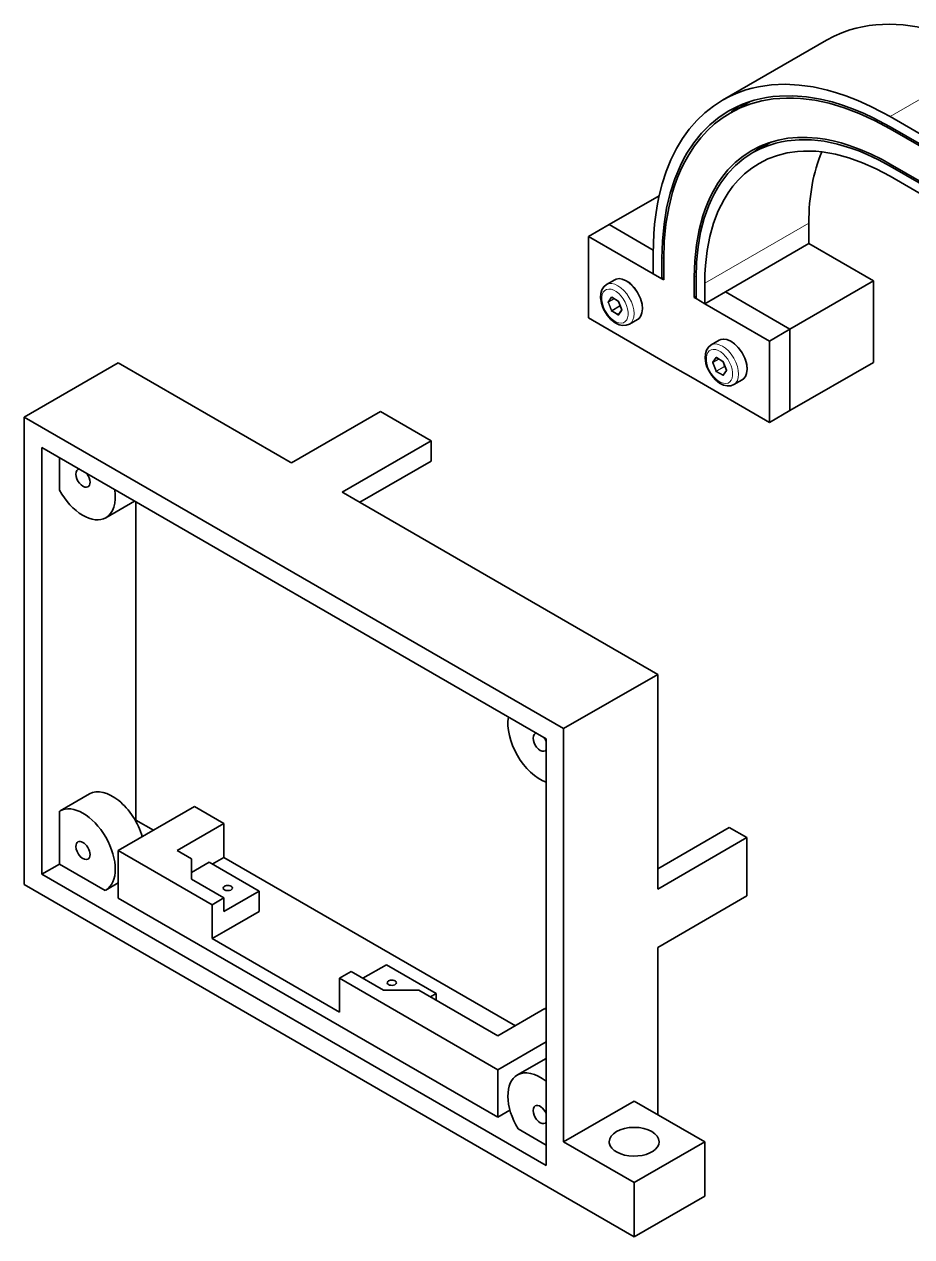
# Model space of a CAD drawing. Extents: x 146 to 1213, y 78 to 979.
# Drawn here: x 662.6 to 769.4, y 742.3 to 888.1 of the extents above; entities that cross this region are included whole.
import ezdxf

# ---------------------------------------------------------------- set-up
doc = ezdxf.new("R2010")
doc.units = 0

msp = doc.modelspace()

# ---------------------------------------------------------------- linework, layer by layer
at = {"color": 7, "lineweight": 35, "ltscale": 0.3613}
msp.add_line((746.62, 878.99), (759.14, 886.22), dxfattribs=at)
at = {"color": 7, "lineweight": 13, "ltscale": 0.3613}
for p, q in [((766.78, 877.01), (779.29, 884.24)), ((744.48, 856.96), (757, 864.19))]:
    msp.add_line(p, q, dxfattribs=at)
at = {"color": 7, "lineweight": 35, "ltscale": 0.069833}
msp.add_line((749.94, 878.83), (747.52, 877.44), dxfattribs=at)
at = {"color": 7, "lineweight": 35, "ltscale": 0.341739}
for p, q in [((766.78, 877.01), (778.62, 870.18)), ((766.78, 875.79), (778.62, 868.95)), ((766.78, 875.54), (778.62, 868.71)), ((766.78, 871.3), (778.62, 864.47))]:
    msp.add_line(p, q, dxfattribs=at)
at = {"color": 7, "lineweight": 13, "ltscale": 0.006123}
msp.add_line((766.99, 875.67), (766.78, 875.54), dxfattribs=at)
at = {"color": 7, "lineweight": 35, "ltscale": 0.064681}
msp.add_line((750.27, 872.68), (752.51, 873.98), dxfattribs=at)
at = {"color": 7, "lineweight": 13, "ltscale": 0.006122}
msp.add_line((766.78, 871.06), (766.99, 871.18), dxfattribs=at)
at = {"color": 7, "lineweight": 35, "ltscale": 0.34174}
msp.add_line((766.78, 871.06), (778.62, 864.22), dxfattribs=at)
at = {"color": 7, "lineweight": 35, "ltscale": 0.285064}
msp.add_line((776.65, 864.13), (766.78, 869.84), dxfattribs=at)
at = {"color": 7, "lineweight": 35, "ltscale": 0.173838}
msp.add_line((732.96, 864.02), (738.98, 867.5), dxfattribs=at)
at = {"color": 7, "lineweight": 35, "ltscale": 0.071443}
for p, q in [((732.96, 864.02), (730.49, 862.59)), ((744.48, 854.51), (746.96, 855.94))]:
    msp.add_line(p, q, dxfattribs=at)
at = {"color": 7, "lineweight": 35, "ltscale": 0.153158}
for p, q in [((738.27, 860.96), (732.96, 864.02)), ((732.96, 864.02), (738.27, 860.96))]:
    msp.add_line(p, q, dxfattribs=at)
at = {"color": 7, "lineweight": 35, "ltscale": 0.061237}
for p, q in [((757, 864.19), (757, 861.74)), ((743.42, 857.57), (743.42, 855.13)), ((744.48, 856.96), (744.48, 854.51)), ((678.14, 791.18), (676.02, 792.4)), ((664.7, 785.87), (666.82, 787.1)), ((684.83, 787.31), (682.71, 786.09))]:
    msp.add_line(p, q, dxfattribs=at)
at = {"color": 7, "lineweight": 35, "ltscale": 0.244948}
msp.add_line((730.49, 862.59), (730.49, 852.8), dxfattribs=at)
at = {"color": 7, "lineweight": 35, "ltscale": 0.224539}
for p, q in [((730.49, 862.59), (738.26, 858.1)), ((744.48, 854.51), (752.26, 850.02))]:
    msp.add_line(p, q, dxfattribs=at)
at = {"color": 7, "lineweight": 35, "ltscale": 0.061238}
for p, q in [((738.26, 860.55), (738.26, 858.1)), ((739.32, 859.94), (739.32, 857.49)), ((739.54, 859.82), (739.54, 857.37)), ((743.21, 857.7), (743.21, 855.25)), ((711.55, 838.03), (711.55, 835.58)), ((682.71, 787.72), (682.71, 785.27)), ((690.84, 783.84), (690.84, 781.39))]:
    msp.add_line(p, q, dxfattribs=at)
at = {"color": 7, "lineweight": 35, "ltscale": 0.289857}
msp.add_line((757, 861.74), (746.96, 855.94), dxfattribs=at)
at = {"color": 7, "lineweight": 35, "ltscale": 0.224538}
msp.add_line((764.77, 857.25), (757, 861.74), dxfattribs=at)
at = {"color": 7, "lineweight": 13, "ltscale": 0.006147}
msp.add_line((739.32, 859.94), (739.54, 860.06), dxfattribs=at)
at = {"color": 7, "lineweight": 35, "ltscale": 0.030619}
for p, q in [((738.26, 858.1), (739.32, 857.49)), ((738.26, 858.1), (739.32, 857.49)), ((743.42, 855.13), (744.48, 854.51)), ((743.42, 855.13), (744.48, 854.51))]:
    msp.add_line(p, q, dxfattribs=at)
at = {"color": 7, "lineweight": 35, "ltscale": 0.006123}
for p, q in [((739.32, 857.49), (739.54, 857.61)), ((739.54, 857.37), (739.32, 857.49)), ((743.42, 855.37), (743.21, 855.25))]:
    msp.add_line(p, q, dxfattribs=at)
at = {"color": 7, "lineweight": 13, "ltscale": 0.006151}
msp.add_line((743.42, 857.82), (743.21, 857.7), dxfattribs=at)
at = {"color": 7, "lineweight": 35, "ltscale": 0.028577}
for p, q in [((733.64, 857.38), (732.65, 856.81)), ((736.39, 852.62), (735.4, 852.05)), ((746.22, 850.12), (745.23, 849.55))]:
    msp.add_line(p, q, dxfattribs=at)
at = {"color": 7, "lineweight": 35, "ltscale": 0.289856}
for p, q in [((754.73, 851.45), (764.77, 857.25)), ((754.73, 841.65), (764.77, 847.45))]:
    msp.add_line(p, q, dxfattribs=at)
at = {"color": 7, "lineweight": 35, "ltscale": 0.244949}
for p, q in [((764.77, 857.25), (764.77, 847.45)), ((754.73, 851.45), (754.73, 841.65)), ((754.73, 851.45), (754.73, 841.65)), ((752.26, 850.02), (752.26, 840.22)), ((735.98, 758.6), (727.49, 753.7)), ((735.98, 758.6), (744.47, 753.7)), ((735.98, 748.8), (727.49, 753.7)), ((735.98, 748.8), (744.47, 753.7)), ((735.98, 742.27), (744.47, 747.17))]:
    msp.add_line(p, q, dxfattribs=at)
at = {"color": 7, "lineweight": 13, "ltscale": 0.01686}
for p, q in [((733.22, 855.3), (732.83, 854.75)), ((733.28, 855.28), (732.9, 854.73)), ((734.12, 853.15), (734.5, 853.7)), ((745.8, 848.04), (745.41, 847.48)), ((745.87, 848.02), (745.48, 847.47))]:
    msp.add_line(p, q, dxfattribs=at)
at = {"color": 7, "lineweight": 13, "ltscale": 0.019478}
for p, q in [((733.57, 855.12), (732.9, 854.73)), ((746.15, 847.86), (745.48, 847.47))]:
    msp.add_line(p, q, dxfattribs=at)
at = {"color": 7, "lineweight": 13, "ltscale": 0.020498}
msp.add_line((733.61, 855.1), (732.9, 854.69), dxfattribs=at)
at = {"color": 7, "lineweight": 13, "ltscale": 0.026804}
for p, q in [((732.9, 854.69), (733.28, 853.69)), ((745.41, 847.4), (745.8, 846.4)), ((745.48, 847.43), (745.87, 846.43))]:
    msp.add_line(p, q, dxfattribs=at)
at = {"color": 7, "lineweight": 13, "ltscale": 0.022392}
for p, q in [((734.06, 854.86), (733.28, 855.31)), ((733.28, 853.59), (734.06, 853.14)), ((746.64, 847.59), (745.86, 848.04))]:
    msp.add_line(p, q, dxfattribs=at)
at = {"color": 7, "lineweight": 35, "ltscale": 0.000190148}
for p, q in [((733.29, 855.28), (733.28, 855.29)), ((745.87, 848.02), (745.86, 848.02))]:
    msp.add_line(p, q, dxfattribs=at)
at = {"color": 7, "lineweight": 35, "ltscale": 0.022392}
msp.add_line((734.07, 854.83), (733.29, 855.28), dxfattribs=at)
at = {"color": 7, "lineweight": 35, "ltscale": 0.026806}
msp.add_line((734.49, 853.78), (734.11, 854.78), dxfattribs=at)
at = {"color": 7, "lineweight": 13, "ltscale": 0.026806}
for p, q in [((734.5, 853.78), (734.12, 854.78)), ((732.83, 854.67), (733.22, 853.67))]:
    msp.add_line(p, q, dxfattribs=at)
at = {"color": 7, "lineweight": 35, "ltscale": 0.006122}
msp.add_line((743.42, 855.13), (743.21, 855.25), dxfattribs=at)
at = {"color": 7, "lineweight": 35, "ltscale": 0.22454}
msp.add_line((746.96, 855.94), (754.73, 851.45), dxfattribs=at)
msp.add_line((746.96, 855.94), (754.73, 851.45), dxfattribs=at)
at = {"color": 7, "lineweight": 13, "ltscale": 0.027277}
for p, q in [((734.23, 854.24), (733.28, 853.69)), ((734.26, 854.2), (733.32, 853.65)), ((746.81, 846.97), (745.87, 846.43)), ((746.84, 846.93), (745.9, 846.39))]:
    msp.add_line(p, q, dxfattribs=at)
at = {"color": 7, "lineweight": 13, "ltscale": 0.022391}
for p, q in [((733.32, 853.65), (734.09, 853.2)), ((745.9, 846.39), (746.67, 845.94))]:
    msp.add_line(p, q, dxfattribs=at)
at = {"color": 7, "lineweight": 13, "ltscale": 0.001214}
msp.add_line((734.13, 853.23), (734.09, 853.2), dxfattribs=at)
at = {"color": 7, "lineweight": 35, "ltscale": 0.016861}
for p, q in [((734.11, 853.2), (734.5, 853.75)), ((746.69, 845.93), (747.08, 846.49))]:
    msp.add_line(p, q, dxfattribs=at)
at = {"color": 7, "lineweight": 13, "ltscale": 0.004038}
msp.add_line((734.25, 854.4), (734.28, 854.24), dxfattribs=at)
at = {"color": 7, "lineweight": 13, "ltscale": 0.002201}
for p, q in [((734.26, 854.2), (734.34, 854.17)), ((746.84, 846.93), (746.92, 846.91))]:
    msp.add_line(p, q, dxfattribs=at)
at = {"color": 7, "lineweight": 13, "ltscale": 0.001008}
for p, q in [((734.28, 854.24), (734.32, 854.23)), ((746.86, 846.98), (746.9, 846.97))]:
    msp.add_line(p, q, dxfattribs=at)
at = {"color": 7, "lineweight": 35, "ltscale": 0.265362}
for p, q in [((739.68, 847.49), (730.49, 852.8)), ((752.26, 840.22), (743.07, 845.53))]:
    msp.add_line(p, q, dxfattribs=at)
at = {"color": 7, "lineweight": 35, "ltscale": 0.071445}
for p, q in [((754.73, 851.45), (752.26, 850.02)), ((754.73, 841.65), (752.26, 840.22))]:
    msp.add_line(p, q, dxfattribs=at)
at = {"color": 7, "lineweight": 35, "ltscale": 0.326599}
for p, q in [((673.9, 847.4), (662.58, 840.87)), ((738.81, 809.92), (727.49, 803.39))]:
    msp.add_line(p, q, dxfattribs=at)
at = {"color": 7, "lineweight": 35}
for p, q in [((673.9, 847.4), (693.35, 836.17)), ((662.58, 840.87), (727.49, 803.39)), ((662.58, 840.87), (662.58, 784.65)), ((664.7, 837.19), (725.37, 802.17)), ((664.7, 837.19), (664.7, 785.87)), ((676.02, 830.66), (676.02, 800.16)), ((702.25, 831.03), (738.81, 809.92)), ((738.81, 785.73), (738.81, 809.92)), ((727.49, 753.7), (727.49, 803.39)), ((725.37, 750.84), (725.37, 802.17)), ((721.7, 767.66), (686.62, 787.91)), ((725.37, 750.84), (664.7, 785.87)), ((735.98, 742.27), (662.58, 784.65)), ((719.57, 756.64), (673.9, 783.01)), ((700.51, 773.37), (719.57, 762.36))]:
    msp.add_line(p, q, dxfattribs=at)
at = {"color": 7, "lineweight": 35, "ltscale": 0.097812}
msp.add_line((743.07, 845.53), (739.68, 847.49), dxfattribs=at)
at = {"color": 7, "lineweight": 13, "ltscale": 0.0205}
msp.add_line((746.19, 847.84), (745.48, 847.43), dxfattribs=at)
at = {"color": 7, "lineweight": 35, "ltscale": 0.022393}
msp.add_line((746.65, 847.57), (745.87, 848.02), dxfattribs=at)
at = {"color": 7, "lineweight": 35, "ltscale": 0.026804}
msp.add_line((747.07, 846.52), (746.69, 847.52), dxfattribs=at)
at = {"color": 7, "lineweight": 13, "ltscale": 0.026805}
msp.add_line((747.09, 846.52), (746.7, 847.52), dxfattribs=at)
at = {"color": 7, "lineweight": 13, "ltscale": 0.022393}
msp.add_line((745.86, 846.33), (746.64, 845.88), dxfattribs=at)
at = {"color": 7, "lineweight": 13, "ltscale": 0.001213}
msp.add_line((746.71, 845.96), (746.67, 845.94), dxfattribs=at)
at = {"color": 7, "lineweight": 13, "ltscale": 0.016861}
msp.add_line((746.7, 845.88), (747.09, 846.44), dxfattribs=at)
at = {"color": 7, "lineweight": 13, "ltscale": 0.004037}
msp.add_line((746.83, 847.14), (746.86, 846.98), dxfattribs=at)
at = {"color": 7, "lineweight": 35, "ltscale": 0.028578}
msp.add_line((748.97, 845.35), (747.98, 844.78), dxfattribs=at)
at = {"color": 7, "lineweight": 35, "ltscale": 0.309248}
msp.add_line((705.47, 841.54), (694.76, 835.35), dxfattribs=at)
at = {"color": 7, "lineweight": 35, "ltscale": 0.175378}
msp.add_line((705.47, 841.54), (711.55, 838.03), dxfattribs=at)
at = {"color": 7, "lineweight": 35, "ltscale": 0.309247}
msp.add_line((711.55, 838.03), (700.84, 831.85), dxfattribs=at)
at = {"color": 7, "lineweight": 35, "ltscale": 0.097467}
for p, q in [((666.82, 835.97), (666.82, 832.07)), ((722, 755.24), (725.37, 753.29))]:
    msp.add_line(p, q, dxfattribs=at)
at = {"color": 7, "lineweight": 35, "ltscale": 0.035721}
msp.add_line((693.35, 836.17), (694.58, 835.46), dxfattribs=at)
at = {"color": 7, "lineweight": 35, "ltscale": 0.005103}
for p, q in [((694.76, 835.35), (694.58, 835.46)), ((701.01, 831.74), (700.84, 831.85)), ((738.81, 784.3), (738.81, 784.09)), ((738.81, 777.08), (738.81, 776.88))]:
    msp.add_line(p, q, dxfattribs=at)
at = {"color": 7, "lineweight": 35, "ltscale": 0.24801}
for p, q in [((711.55, 835.58), (702.96, 830.62)), ((747.4, 791.5), (738.81, 786.54))]:
    msp.add_line(p, q, dxfattribs=at)
at = {"color": 7, "lineweight": 35, "ltscale": 0.035723}
msp.add_line((701.01, 831.74), (702.25, 831.03), dxfattribs=at)
at = {"color": 7, "lineweight": 35, "ltscale": 0.099798}
for p, q in [((675.86, 830.75), (672.4, 828.76)), ((725.37, 763.73), (721.92, 761.73))]:
    msp.add_line(p, q, dxfattribs=at)
at = {"color": 7, "lineweight": 35, "ltscale": 0.035213}
msp.add_line((676.02, 798.75), (676.02, 800.16), dxfattribs=at)
at = {"color": 7, "lineweight": 35, "ltscale": 0.158705}
for p, q in [((676.02, 792.4), (676.02, 798.75)), ((666.82, 787.1), (666.82, 793.45))]:
    msp.add_line(p, q, dxfattribs=at)
at = {"color": 7, "lineweight": 35, "ltscale": 0.102053}
msp.add_line((670.44, 795.53), (666.9, 793.49), dxfattribs=at)
at = {"color": 7, "lineweight": 35, "ltscale": 0.265361}
msp.add_line((683.09, 794.04), (673.9, 788.73), dxfattribs=at)
at = {"color": 7, "lineweight": 35, "ltscale": 0.102061}
for p, q in [((686.62, 792), (683.09, 794.04)), ((685.19, 782.21), (685.19, 778.13)), ((700.51, 769.28), (700.51, 773.37))]:
    msp.add_line(p, q, dxfattribs=at)
at = {"color": 7, "lineweight": 35, "ltscale": 0.002265}
msp.add_line((675.94, 792.36), (676.02, 792.4), dxfattribs=at)
at = {"color": 7, "lineweight": 35, "ltscale": 0.1633}
for p, q in [((686.62, 792), (680.97, 788.73)), ((719.57, 766.44), (725.23, 769.71)), ((744.47, 747.17), (744.47, 753.7)), ((735.98, 742.27), (735.98, 748.8))]:
    msp.add_line(p, q, dxfattribs=at)
at = {"color": 7, "lineweight": 35, "ltscale": 0.102063}
msp.add_line((686.62, 787.91), (686.62, 792), dxfattribs=at)
at = {"color": 7, "lineweight": 35, "ltscale": 0.061239}
msp.add_line((747.4, 791.5), (749.52, 790.28), dxfattribs=at)
at = {"color": 7, "lineweight": 35, "ltscale": 0.309249}
for p, q in [((749.52, 790.28), (738.81, 784.09)), ((749.52, 783.26), (738.81, 777.08))]:
    msp.add_line(p, q, dxfattribs=at)
at = {"color": 7, "lineweight": 35, "ltscale": 0.175375}
msp.add_line((749.52, 783.26), (749.52, 790.28), dxfattribs=at)
at = {"color": 7, "lineweight": 35, "ltscale": 0.325958}
msp.add_line((673.9, 788.73), (685.19, 782.21), dxfattribs=at)
at = {"color": 7, "lineweight": 35, "ltscale": 0.142886}
msp.add_line((673.9, 788.73), (673.9, 783.01), dxfattribs=at)
at = {"color": 7, "lineweight": 35, "ltscale": 0.050391}
msp.add_line((680.97, 788.73), (682.71, 787.72), dxfattribs=at)
at = {"color": 7, "lineweight": 35, "ltscale": 0.040824}
msp.add_line((686.62, 787.91), (685.21, 787.1), dxfattribs=at)
at = {"color": 7, "lineweight": 35, "ltscale": 0.158706}
msp.add_line((672.32, 783.92), (666.82, 787.1), dxfattribs=at)
at = {"color": 7, "lineweight": 35, "ltscale": 0.173505}
msp.add_line((690.84, 783.84), (684.83, 787.31), dxfattribs=at)
at = {"color": 7, "lineweight": 35, "ltscale": 0.043079}
msp.add_line((673.9, 784.83), (672.4, 783.97), dxfattribs=at)
at = {"color": 7, "lineweight": 35, "ltscale": 0.020413}
msp.add_line((682.71, 786.09), (682.71, 785.27), dxfattribs=at)
at = {"color": 7, "lineweight": 35, "ltscale": 0.112268}
msp.add_line((682.71, 785.27), (686.6, 783.03), dxfattribs=at)
at = {"color": 7, "lineweight": 35, "ltscale": 0.035722}
for p, q in [((738.81, 784.3), (738.81, 785.73)), ((738.81, 775.45), (738.81, 776.88))]:
    msp.add_line(p, q, dxfattribs=at)
at = {"color": 7, "lineweight": 35, "ltscale": 0.122474}
for p, q in [((686.6, 781.39), (690.84, 783.84)), ((686.6, 778.95), (690.84, 781.39))]:
    msp.add_line(p, q, dxfattribs=at)
at = {"color": 7, "lineweight": 35, "ltscale": 0.040825}
for p, q in [((685.19, 782.21), (686.6, 783.03)), ((686.6, 781.39), (686.6, 783.03)), ((685.19, 778.13), (686.6, 778.95))]:
    msp.add_line(p, q, dxfattribs=at)
at = {"color": 7, "lineweight": 35, "ltscale": 0.442189}
msp.add_line((700.51, 769.28), (685.19, 778.13), dxfattribs=at)
at = {"color": 7, "lineweight": 35, "ltscale": 0.08165}
msp.add_line((706.16, 775), (703.33, 773.37), dxfattribs=at)
at = {"color": 7, "lineweight": 35, "ltscale": 0.173506}
msp.add_line((712.17, 771.53), (706.16, 775), dxfattribs=at)
at = {"color": 7, "lineweight": 35, "ltscale": 0.461966}
msp.add_line((738.81, 756.97), (738.81, 775.45), dxfattribs=at)
at = {"color": 7, "lineweight": 35, "ltscale": 0.040826}
msp.add_line((700.51, 773.37), (701.92, 774.18), dxfattribs=at)
at = {"color": 7, "lineweight": 35, "ltscale": 0.112267}
msp.add_line((701.92, 774.18), (705.81, 771.94), dxfattribs=at)
at = {"color": 7, "lineweight": 35, "ltscale": 0.106067}
msp.add_line((705.81, 771.94), (710.05, 771.94), dxfattribs=at)
at = {"color": 7, "lineweight": 35, "ltscale": 0.274927}
msp.add_line((710.05, 771.94), (719.57, 766.44), dxfattribs=at)
at = {"color": 7, "lineweight": 35, "ltscale": 0.020414}
msp.add_line((711.47, 771.12), (712.17, 771.53), dxfattribs=at)
at = {"color": 7, "lineweight": 35, "ltscale": 0.020412}
msp.add_line((712.17, 771.53), (712.17, 770.71), dxfattribs=at)
at = {"color": 7, "lineweight": 35, "ltscale": 0.004083}
msp.add_line((725.37, 769.62), (725.23, 769.71), dxfattribs=at)
at = {"color": 7, "lineweight": 35, "ltscale": 0.167382}
msp.add_line((725.37, 765.7), (719.57, 762.36), dxfattribs=at)
at = {"color": 7, "lineweight": 35, "ltscale": 0.142885}
msp.add_line((719.57, 756.64), (719.57, 762.36), dxfattribs=at)
at = {"color": 7, "lineweight": 35, "ltscale": 0.041953}
msp.add_line((721.03, 757.48), (719.57, 756.64), dxfattribs=at)
at = {"color": 7, "lineweight": 35}
for points in [[(759.14, 886.22), (760.04, 886.7), (760.98, 887.1), (761.95, 887.44), (762.7, 887.65), (763.46, 887.83), (764.24, 887.96), (765.04, 888.05), (766.66, 888.12), (768.34, 888.04), (770.04, 887.8), (771.78, 887.42), (772.86, 887.11), (773.95, 886.74), (775.43, 886.17), (776.9, 885.5), (778.38, 884.75), (779.29, 884.24)], [(746.62, 878.99), (747.53, 879.47), (748.46, 879.88), (749.43, 880.22), (750.18, 880.43), (750.94, 880.6), (751.72, 880.73), (752.52, 880.83), (754.15, 880.9), (755.82, 880.81), (757.53, 880.58), (759.26, 880.19), (760.34, 879.88), (761.43, 879.52), (762.91, 878.94), (764.39, 878.28), (765.86, 877.52), (766.78, 877.01)], [(747.37, 877.7), (748.18, 878.12), (749.02, 878.5), (749.71, 878.76), (750.43, 878.98), (751.16, 879.16), (751.91, 879.31), (752.67, 879.42), (753.45, 879.49), (755.06, 879.52), (756.71, 879.39), (758.41, 879.11), (759.79, 878.78), (761.18, 878.36), (762.59, 877.84), (763.66, 877.38), (764.74, 876.88), (766.78, 875.79)], [(738.26, 860.55), (738.34, 862.91), (738.43, 864.06), (738.57, 865.19), (738.74, 866.29), (738.95, 867.36), (739.35, 868.92), (739.83, 870.42), (740.41, 871.83), (741.07, 873.17), (741.8, 874.38), (742.61, 875.5), (743.51, 876.53), (744.47, 877.46), (745.52, 878.28), (746.62, 878.99)], [(747.52, 877.44), (748.73, 878.05), (750, 878.54), (751.33, 878.9), (752.72, 879.14), (753.51, 879.21), (754.31, 879.25), (755.15, 879.25), (755.99, 879.2), (757.71, 878.99), (759.46, 878.62), (761.25, 878.08), (763.06, 877.4), (764.89, 876.56), (766.78, 875.54)], [(739.32, 859.94), (739.39, 862.04), (739.57, 864.06), (739.88, 865.99), (740.31, 867.82), (740.87, 869.54), (741.54, 871.14), (741.92, 871.89), (742.33, 872.62), (743.16, 873.87), (744.09, 875.01), (745.1, 876.03), (746.2, 876.93), (747.37, 877.7)], [(739.54, 859.82), (739.6, 861.99), (739.8, 864.07), (740.14, 866.05), (740.6, 867.92), (740.88, 868.82), (741.2, 869.68), (741.54, 870.51), (741.92, 871.3), (742.54, 872.43), (743.23, 873.49), (743.99, 874.46), (744.8, 875.35), (745.66, 876.13), (746.56, 876.82), (747.52, 877.44)], [(750.12, 872.94), (751.13, 873.46), (752.19, 873.87), (753.3, 874.19), (754.46, 874.4), (755.62, 874.5), (756.81, 874.5), (758.04, 874.41), (758.97, 874.28), (759.92, 874.09), (760.88, 873.85), (761.85, 873.55), (763.16, 873.07), (764.48, 872.5), (765.81, 871.84), (766.78, 871.3)], [(750.27, 872.68), (751.14, 873.14), (752.06, 873.51), (753.01, 873.81), (753.69, 873.97), (754.39, 874.1), (755.82, 874.23), (757.32, 874.21), (758.86, 874.04), (760.44, 873.71), (762.05, 873.23), (763.03, 872.88), (764.01, 872.47), (765.39, 871.81), (766.78, 871.06)], [(743.21, 857.7), (743.27, 859.68), (743.47, 861.58), (743.79, 863.38), (744.24, 865.07), (744.52, 865.89), (744.83, 866.67), (745.15, 867.4), (745.51, 868.1), (746.04, 868.99), (746.63, 869.83), (747.26, 870.6), (748.14, 871.49), (749.09, 872.27), (750.12, 872.94)], [(743.42, 857.57), (743.48, 859.51), (743.67, 861.36), (743.98, 863.12), (744.41, 864.78), (744.96, 866.33), (745.28, 867.06), (745.63, 867.75), (746.01, 868.42), (746.42, 869.05), (747.25, 870.15), (748.17, 871.12), (749.18, 871.97), (750.27, 872.68)], [(766.78, 869.84), (765.11, 870.73), (763.45, 871.47), (761.81, 872.06), (760.2, 872.49), (758.62, 872.76), (757.84, 872.84), (757.07, 872.87), (756.34, 872.86), (755.62, 872.82), (754.39, 872.64), (753.21, 872.34), (752.08, 871.92), (751.02, 871.38)], [(751.02, 871.38), (750.12, 870.8), (749.27, 870.12), (748.48, 869.36), (747.87, 868.64), (747.3, 867.86), (746.79, 867.03), (746.43, 866.36), (746.1, 865.66), (745.53, 864.18), (745.09, 862.59), (744.76, 860.89), (744.56, 859.09), (744.5, 858.04), (744.48, 856.96)], [(732.65, 856.81), (732.33, 856.55), (732.09, 856.18), (731.96, 855.75), (731.93, 855.22), (732.03, 854.58), (732.16, 854.18)], [(736.75, 855.12), (736.39, 855.87), (735.97, 856.46), (735.48, 856.96), (735.02, 857.27), (734.55, 857.47), (734.17, 857.52), (733.81, 857.46), (733.64, 857.38)], [(736.75, 855.12), (736.94, 854.45), (736.98, 853.89), (736.92, 853.39), (736.78, 853.03), (736.56, 852.74), (736.39, 852.62)], [(735.4, 852.05), (735.03, 851.91), (734.59, 851.88), (734.16, 851.98), (733.68, 852.21), (733.18, 852.61), (732.73, 853.12), (732.33, 853.78), (732.16, 854.18)], [(745.23, 849.55), (744.91, 849.28), (744.67, 848.91), (744.55, 848.49), (744.51, 847.96), (744.61, 847.32), (744.74, 846.92)], [(749.33, 847.86), (748.97, 848.6), (748.55, 849.2), (748.06, 849.69), (747.6, 850.01), (747.13, 850.2), (746.75, 850.26), (746.4, 850.2), (746.22, 850.12)], [(749.33, 847.86), (749.52, 847.19), (749.57, 846.63), (749.5, 846.13), (749.36, 845.76), (749.14, 845.48), (748.97, 845.35)], [(747.98, 844.78), (747.61, 844.64), (747.17, 844.62), (746.74, 844.71), (746.26, 844.95), (745.76, 845.35), (745.31, 845.86), (744.91, 846.52), (744.74, 846.92)]]:
    msp.add_lwpolyline(points, dxfattribs=at)
for centre, radius, start, end in [((756.57, 867.55), 13.39, 126.274, 132.191), ((758.41, 864.38), 11.56, 127.3024, 133.1384), ((734.01, 854.75), 0.106, 19.8785, 55.2989), ((734.43, 853.76), 0.0644, 352.3851, 24.9944), ((746.59, 847.48), 0.106, 19.8785, 55.2989), ((747.02, 846.49), 0.0644, 352.3851, 24.9944)]:
    msp.add_arc(centre, radius, start, end, dxfattribs=at)
at = {"color": 7, "lineweight": 13}
for centre, radius, start, end in [((731.91, 853.94), 2.34, 7.2735, 22.4312), ((734.18, 854.26), 0.104, 320.8028, 349.2229), ((744.49, 846.68), 2.34, 7.2735, 22.4312), ((746.76, 847), 0.104, 320.8028, 349.2229)]:
    msp.add_arc(centre, radius, start, end, dxfattribs=at)
at = {"color": 7, "lineweight": 35}
for centre, major_axis, ratio, start_param, end_param in [((785.37, 845.87), (22.49, -32.36), 0.534624, 3.463401, 3.79737), ((669.65, 833.52), (-0.6, 1.04), 0.57735, 6.283185, 9.424778), ((669.65, 833.52), (-0.6, 1.04), 0.57735, 6.0836, 6.283185), ((669.65, 833.52), (-0.6, 1.04), 0.57735, 3.926991, 4.91214), ((669.65, 833.52), (-0.6, 1.04), 0.57735, 3.141593, 3.926991), ((669.65, 833.52), (-2.75, 4.76), 0.57735, 1.541855, 3.141593), ((669.65, 833.52), (-2.75, 4.76), 0.57735, 3.141593, 4.109826), ((724.67, 801.76), (-2.75, 4.76), 0.57735, 0.602563, 2.53903), ((724.67, 801.76), (-0.6, 1.04), 0.57735, 6.283185, 9.424778), ((724.67, 801.76), (-0.6, 1.04), 0.57735, 6.0836, 6.283185), ((724.67, 801.76), (-0.6, 1.04), 0.57735, 4.512633, 4.91214), ((724.67, 801.76), (-0.6, 1.04), 0.57735, 3.141593, 3.341184), ((673.19, 790.77), (-2.75, 4.76), 0.57735, 4.316325, 6.283185), ((669.65, 788.73), (-2.75, 4.76), 0.57735, 6.283068, 6.312127), ((669.65, 788.73), (-2.75, 4.76), 0.57735, 3.14171, 6.283068), ((669.65, 788.73), (-0.6, 1.04), 0.57735, 6.283185, 7.068583), ((669.65, 788.73), (-0.6, 1.04), 0.57735, 0.785398, 3.141593), ((669.65, 788.73), (-0.6, 1.04), 0.57735, 3.141593, 6.283185), ((669.65, 788.73), (-2.75, 4.76), 0.57735, 3.112651, 3.14171), ((687.08, 784.22), (0.55, 0), 0.57735, 0, 3.141593), ((687.08, 784.22), (0.55, 0), 0.57735, 3.141593, 3.926991), ((687.08, 784.22), (0.55, 0), 0.57735, 3.926991, 6.283185), ((706.81, 772.83), (0.55, 0), 0.57735, 0, 3.141593), ((706.81, 772.83), (0.55, 0), 0.57735, 3.141593, 3.926991), ((706.81, 772.83), (0.55, 0), 0.57735, 3.926991, 6.283185), ((724.67, 756.97), (-2.75, 4.76), 0.57735, 0, 1.599738), ((724.67, 756.97), (-2.75, 4.76), 0.57735, 5.314952, 6.283185), ((724.67, 756.97), (-0.6, 1.04), 0.57735, 6.283185, 9.424778), ((724.67, 756.97), (-0.6, 1.04), 0.57735, 4.512633, 6.283185), ((724.67, 756.97), (-0.6, 1.04), 0.57735, 3.141593, 3.341184), ((735.98, 753.7), (-3, 0), 0.57735, 3.141564, 6.283156), ((735.98, 753.7), (-3, 0), 0.57735, 6.283156, 6.568583), ((735.98, 753.7), (-3, 0), 0.57735, 0.285398, 3.141564)]:
    msp.add_ellipse(centre, major_axis=major_axis, ratio=ratio, start_param=start_param, end_param=end_param, dxfattribs=at)
at = {"color": 7, "lineweight": 13}
for centre, major_axis, ratio, start_param, end_param in [((735.01, 855), (-1.38, 2.38), 0.57735, 3.141622, 6.283214), ((733.67, 854.22), (-1.12, 1.95), 0.57735, 4.426991, 10.710176), ((734.02, 854.43), (-1.38, 2.38), 0.57735, 3.141622, 6.283214), ((732.89, 854.67), (-0.05, 0.0866), 0.57735, 0.261799, 1.308997), ((732.87, 854.77), (-0.0409, 0.0287), 0.788675, 1.219917, 2.790713), ((732.87, 854.69), (-0.0466, -0.0181), 0.211325, 0.631914, 2.202711), ((732.93, 854.69), (-0.025, 0.0433), 0.57735, 0.261799, 1.308997), ((733.28, 855.22), (-0.05, 0.0866), 0.57735, 5.497787, 6.544985), ((733.25, 855.32), (-0.0409, 0.0287), 0.788675, 1.219917, 2.790713), ((733.32, 855.33), (0.025, 0.0433), 0.57735, 2.356194, 3.141593), ((734.06, 854.78), (-0.05, 0.0866), 0.57735, 4.45059, 5.497787), ((734.09, 854.88), (0.025, 0.0433), 0.57735, 2.356194, 3.141593), ((734.15, 854.8), (0.0466, 0.0181), 0.211325, 3.141593, 3.773507), ((733.25, 853.69), (-0.0466, -0.0181), 0.211325, 0.631914, 2.202711), ((733.28, 853.67), (-0.05, 0.0866), 0.57735, 1.308997, 2.356194), ((733.32, 853.69), (-0.025, 0.0433), 0.57735, 1.308997, 2.356194), ((733.32, 853.61), (-0.025, -0.0433), 0.57735, 3.926991, 5.497787), ((734.26, 854.24), (-0.025, 0.0433), 0.57735, 1.308997, 2.356194), ((734.26, 854.24), (-0.0495, -0.0072), 0.042906, 4.250387, 5.373351), ((734.54, 853.8), (0.0466, 0.0181), 0.211325, 3.141593, 3.773507), ((734.54, 853.72), (0.0409, -0.0287), 0.788675, 3.141471, 4.36151), ((734.44, 853.78), (-0.05, 0.0866), 0.57735, 3.403392, 4.45059), ((734.09, 853.16), (-0.025, -0.0433), 0.57735, 3.926991, 5.497787), ((734.06, 853.22), (-0.05, 0.0866), 0.57735, 2.356194, 3.403392), ((734.09, 853.24), (-0.025, 0.0433), 0.57735, 2.356194, 3.04319), ((734.15, 853.17), (0.0409, -0.0287), 0.788675, 3.141471, 4.36151), ((747.59, 847.74), (-1.38, 2.38), 0.57735, 3.141622, 6.283214), ((746.25, 846.96), (-1.12, 1.95), 0.57735, 4.426991, 10.710176), ((746.6, 847.16), (-1.38, 2.38), 0.57735, 3.141622, 6.283214), ((745.47, 847.41), (-0.05, 0.0866), 0.57735, 0.261799, 1.308997), ((745.45, 847.5), (-0.0409, 0.0287), 0.788675, 1.219917, 2.790713), ((745.45, 847.42), (-0.0466, -0.0181), 0.211325, 0.631914, 2.202711), ((745.51, 847.43), (-0.025, 0.0433), 0.57735, 0.261799, 1.308997), ((745.86, 847.96), (-0.05, 0.0866), 0.57735, 5.497787, 6.544985), ((745.83, 848.06), (-0.0409, 0.0287), 0.788675, 1.219917, 2.790713), ((745.9, 848.06), (0.025, 0.0433), 0.57735, 2.356194, 3.141593), ((746.64, 847.51), (-0.05, 0.0866), 0.57735, 4.45059, 5.497787), ((746.67, 847.61), (0.025, 0.0433), 0.57735, 2.356194, 3.141593), ((746.73, 847.54), (0.0466, 0.0181), 0.211325, 3.141593, 3.773507), ((745.83, 846.42), (-0.0466, -0.0181), 0.211325, 0.631914, 2.202711), ((745.86, 846.41), (-0.05, 0.0866), 0.57735, 1.308997, 2.356194), ((745.9, 846.35), (-0.025, -0.0433), 0.57735, 3.926991, 5.497787), ((745.9, 846.43), (-0.025, 0.0433), 0.57735, 1.308997, 2.356194), ((746.67, 845.9), (-0.025, -0.0433), 0.57735, 3.926991, 5.497787), ((746.67, 845.98), (-0.025, 0.0433), 0.57735, 2.356194, 3.04319), ((746.73, 845.91), (0.0409, -0.0287), 0.788675, 3.141471, 4.36151), ((746.84, 846.97), (-0.0495, -0.0072), 0.042906, 4.250387, 5.373351), ((746.84, 846.97), (-0.025, 0.0433), 0.57735, 1.308997, 2.356194), ((747.12, 846.54), (0.0466, 0.0181), 0.211325, 3.141593, 3.773507), ((747.12, 846.46), (0.0409, -0.0287), 0.788675, 3.141471, 4.36151), ((747.02, 846.51), (-0.05, 0.0866), 0.57735, 3.403392, 4.45059), ((746.64, 845.96), (-0.05, 0.0866), 0.57735, 2.356194, 3.403392)]:
    msp.add_ellipse(centre, major_axis=major_axis, ratio=ratio, start_param=start_param, end_param=end_param, dxfattribs=at)

doc.saveas('drawing.dxf')
